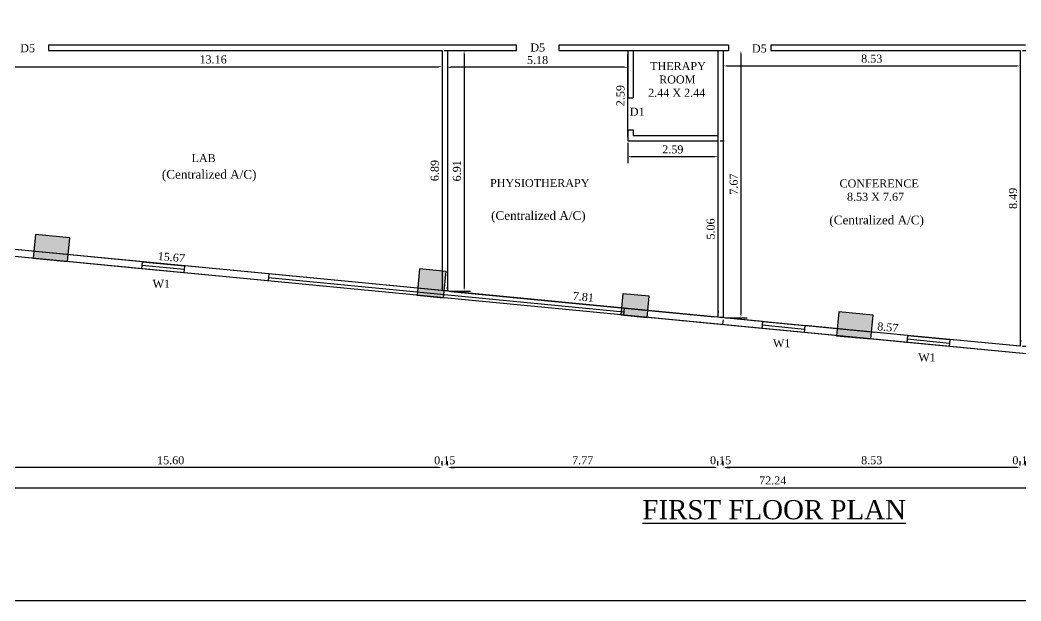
# Model space of a CAD drawing. Header units: metres. Extents: x 2754 to 3501, y 1112 to 1514.
# Drawn here: x 3122.34 to 3151.1, y 1375.32 to 1392 of the extents above; entities that cross this region are included whole.
import ezdxf
from ezdxf.enums import TextEntityAlignment as Align

# ---------------------------------------------------------------- set-up
doc = ezdxf.new("R2010")
doc.units = ezdxf.units.M
doc.linetypes.add('ACAD_ISO10W100', pattern=[18, 12, -3, 0, -3])
for name, color, linetype in [('AR -DOOR', 2, 'Continuous'), ('AR-COLHATCH', 2, 'Continuous'), ('AR-COLUMN', 2, 'Continuous'), ('AR-GRID', 2, 'ACAD_ISO10W100'), ('AR-THIN', 8, 'Continuous'), ('AR-WALL', 7, 'Continuous'), ('BLK_1_FLR_1_BLT_UP_AREA', 12, 'Continuous')]:
    doc.layers.add(name, color=color, linetype=linetype)
doc.styles.add('ANAND', font='times.ttf')
doc.dimstyles.new('V1', dxfattribs={"dimtxt": 0.23, "dimasz": 0.1, "dimexe": 0.18, "dimexo": 0.0625, "dimgap": 0.09, "dimtad": 1, "dimzin": 0, "dimdsep": 46, "dimtxsty": 'ANAND', "dimcen": 0.09, "dimadec": 0, "dimazin": 0, "dimtfac": 1, "dimtix": 1, "dimtofl": 0, "dimtmove": 2, "dimatfit": 0, "dimfxl": 0, "dimtolj": 1, "dimtzin": 0, "dimarcsym": 0})

# ---------------------------------------------------------------- blocks, each defined once
blk = doc.blocks.new('Ground Floor')
at = {"layer": 'AR-COLHATCH'}
h = blk.add_hatch(color=256, dxfattribs=at)
h.dxf.hatch_style = 1
h.paths.add_polyline_path([(588.1, -29.5), (626.9, -33.2), (624.4, -60.1), (585.5, -56.3)])
h = blk.add_hatch(color=256, dxfattribs=at)
h.dxf.hatch_style = 1
h.paths.add_polyline_path([(1022.6, -68.3), (1052.5, -71.1), (1049.6, -101), (1019.8, -98.1)])
h = blk.add_hatch(color=256, dxfattribs=at)
h.dxf.hatch_style = 1
h.paths.add_polyline_path([(1252.3, -96.4), (1282.2, -99.3), (1279.9, -123.2), (1250, -120.3)])
h = blk.add_hatch(color=256, dxfattribs=at)
h.dxf.hatch_style = 1
h.paths.add_polyline_path([(1496.7, -116.9), (1535.5, -120.6), (1532.9, -147.5), (1494.1, -143.8)])
at = {"layer": 'AR-COLUMN'}
for points in [[(626.9, -33.2), (588.1, -29.5), (585.5, -56.3), (624.4, -60.1)], [(1052.5, -71.1), (1022.6, -68.3), (1019.8, -98.1), (1049.6, -101)], [(1282.2, -99.3), (1252.3, -96.4), (1250, -120.3), (1279.9, -123.2)], [(1535.5, -120.6), (1496.7, -116.9), (1494.1, -143.8), (1532.9, -147.5)]]:
    blk.add_lwpolyline(points, close=True, dxfattribs=at)
blk = doc.blocks.new('*D571')
at = {"color": 0, "lineweight": -2}
for p, q in [((3121.31, 1391.062), (3121.31, 1390.48)), ((3134.468, 1391.062), (3134.468, 1390.48)), ((3121.41, 1390.66), (3134.368, 1390.66))]:
    blk.add_line(p, q, dxfattribs=at)
at = {"color": 0}
for points in [[(3121.41, 1390.676), (3121.41, 1390.643), (3121.31, 1390.66)], [(3134.368, 1390.676), (3134.368, 1390.643), (3134.468, 1390.66)]]:
    blk.add_solid(points, dxfattribs=at)
at = {"layer": 'Defpoints', "color": 0}
for p in [(3121.31, 1391.124), (3134.468, 1391.124), (3134.468, 1390.66)]:
    blk.add_point(p, dxfattribs=at)
at = {"color": 0, "insert": (3127.889, 1390.867), "char_height": 0.23, "attachment_point": 5, "style": 'ANAND'}
blk.add_mtext('\\A1;13.16', dxfattribs=at)
blk = doc.blocks.new('*D572')
at = {"color": 0, "lineweight": -2}
for p, q in [((3134.468, 1391.024), (3134.468, 1384.333)), ((3134.53, 1391.124), (3134.648, 1391.124)), ((3134.53, 1384.233), (3134.648, 1384.233))]:
    blk.add_line(p, q, dxfattribs=at)
at = {"color": 0}
for points in [[(3134.451, 1391.024), (3134.484, 1391.024), (3134.468, 1391.124)], [(3134.451, 1384.333), (3134.484, 1384.333), (3134.468, 1384.233)]]:
    blk.add_solid(points, dxfattribs=at)
at = {"layer": 'Defpoints', "color": 0}
for p in [(3134.468, 1391.124), (3134.468, 1384.233), (3134.468, 1384.233)]:
    blk.add_point(p, dxfattribs=at)
at = {"color": 0, "insert": (3134.26, 1387.679), "char_height": 0.23, "attachment_point": 5, "rotation": 90, "style": 'ANAND'}
blk.add_mtext('\\A1;6.89', dxfattribs=at)
blk = doc.blocks.new('*D573')
at = {"color": 0, "lineweight": -2}
for p, q in [((3118.878, 1385.796), (3118.889, 1385.913)), ((3134.368, 1384.243), (3118.971, 1385.725)), ((3134.474, 1384.296), (3134.485, 1384.413))]:
    blk.add_line(p, q, dxfattribs=at)
at = {"color": 0}
for points in [[(3118.973, 1385.741), (3118.97, 1385.708), (3118.872, 1385.734)], [(3134.37, 1384.26), (3134.366, 1384.226), (3134.468, 1384.233)]]:
    blk.add_solid(points, dxfattribs=at)
at = {"layer": 'Defpoints', "color": 0}
for p in [(3118.872, 1385.734), (3118.872, 1385.734), (3134.468, 1384.233)]:
    blk.add_point(p, dxfattribs=at)
at = {"color": 0, "insert": (3126.69, 1385.19), "char_height": 0.23, "attachment_point": 5, "rotation": 354.503, "style": 'ANAND'}
blk.add_mtext('\\A1;15.67', dxfattribs=at)
blk = doc.blocks.new('*D576')
at = {"color": 0, "lineweight": -2}
for p, q in [((3134.626, 1384.281), (3134.637, 1384.398)), ((3134.719, 1384.209), (3142.293, 1383.48)), ((3142.398, 1383.533), (3142.41, 1383.65))]:
    blk.add_line(p, q, dxfattribs=at)
at = {"color": 0}
for points in [[(3134.721, 1384.226), (3134.718, 1384.193), (3134.62, 1384.219)], [(3142.294, 1383.497), (3142.291, 1383.464), (3142.392, 1383.471)]]:
    blk.add_solid(points, dxfattribs=at)
at = {"layer": 'Defpoints', "color": 0}
for p in [(3134.62, 1384.219), (3142.392, 1383.471), (3142.392, 1383.471)]:
    blk.add_point(p, dxfattribs=at)
at = {"color": 0, "insert": (3138.526, 1384.051), "char_height": 0.23, "attachment_point": 5, "rotation": 354.503, "style": 'ANAND'}
blk.add_mtext('\\A1;7.81', dxfattribs=at)
blk = doc.blocks.new('*D577')
at = {"color": 0, "lineweight": -2}
for p, q in [((3142.392, 1388.434), (3142.392, 1383.571)), ((3142.455, 1388.534), (3142.572, 1388.534)), ((3142.455, 1383.471), (3142.572, 1383.471))]:
    blk.add_line(p, q, dxfattribs=at)
at = {"color": 0}
for points in [[(3142.376, 1388.434), (3142.409, 1388.434), (3142.392, 1388.534)], [(3142.376, 1383.571), (3142.409, 1383.571), (3142.392, 1383.471)]]:
    blk.add_solid(points, dxfattribs=at)
at = {"layer": 'Defpoints', "color": 0}
for p in [(3142.392, 1388.534), (3142.392, 1383.471), (3142.392, 1383.471)]:
    blk.add_point(p, dxfattribs=at)
at = {"color": 0, "insert": (3142.185, 1386.002), "char_height": 0.23, "attachment_point": 5, "rotation": 90, "style": 'ANAND'}
blk.add_mtext('\\A1;5.06', dxfattribs=at)
blk = doc.blocks.new('*D578')
at = {"color": 0, "lineweight": -2}
for p, q in [((3139.802, 1388.471), (3139.802, 1387.896)), ((3142.392, 1388.471), (3142.392, 1387.896)), ((3142.292, 1388.076), (3139.902, 1388.076))]:
    blk.add_line(p, q, dxfattribs=at)
at = {"color": 0}
for points in [[(3139.902, 1388.093), (3139.902, 1388.06), (3139.802, 1388.076)], [(3142.292, 1388.093), (3142.292, 1388.06), (3142.392, 1388.076)]]:
    blk.add_solid(points, dxfattribs=at)
at = {"layer": 'Defpoints', "color": 0}
for p in [(3139.802, 1388.534), (3142.392, 1388.534), (3139.802, 1388.076)]:
    blk.add_point(p, dxfattribs=at)
at = {"color": 0, "insert": (3141.097, 1388.284), "char_height": 0.23, "attachment_point": 5, "style": 'ANAND'}
blk.add_mtext('\\A1;2.59', dxfattribs=at)
blk = doc.blocks.new('*D579')
at = {"color": 0, "lineweight": -2}
for p, q in [((3139.802, 1388.634), (3139.802, 1391.024)), ((3139.864, 1391.124), (3139.982, 1391.124)), ((3139.864, 1388.534), (3139.982, 1388.534))]:
    blk.add_line(p, q, dxfattribs=at)
at = {"color": 0}
for points in [[(3139.785, 1391.024), (3139.818, 1391.024), (3139.802, 1391.124)], [(3139.785, 1388.634), (3139.818, 1388.634), (3139.802, 1388.534)]]:
    blk.add_solid(points, dxfattribs=at)
at = {"layer": 'Defpoints', "color": 0}
for p in [(3139.802, 1391.124), (3139.802, 1391.124), (3139.802, 1388.534)]:
    blk.add_point(p, dxfattribs=at)
at = {"color": 0, "insert": (3139.594, 1389.829), "char_height": 0.23, "attachment_point": 5, "rotation": 90, "style": 'ANAND'}
blk.add_mtext('\\A1;2.59', dxfattribs=at)
blk = doc.blocks.new('*D580')
at = {"color": 0, "lineweight": -2}
for p, q in [((3134.62, 1391.062), (3134.62, 1390.463)), ((3139.802, 1391.062), (3139.802, 1390.463)), ((3139.702, 1390.643), (3134.72, 1390.643))]:
    blk.add_line(p, q, dxfattribs=at)
at = {"color": 0}
for points in [[(3134.72, 1390.659), (3134.72, 1390.626), (3134.62, 1390.643)], [(3139.702, 1390.659), (3139.702, 1390.626), (3139.802, 1390.643)]]:
    blk.add_solid(points, dxfattribs=at)
at = {"layer": 'Defpoints', "color": 0}
for p in [(3134.62, 1391.124), (3139.802, 1391.124), (3134.62, 1390.643)]:
    blk.add_point(p, dxfattribs=at)
at = {"color": 0, "insert": (3137.211, 1390.85), "char_height": 0.23, "attachment_point": 5, "style": 'ANAND'}
blk.add_mtext('\\A1;5.18', dxfattribs=at)
blk = doc.blocks.new('*D581')
at = {"color": 0, "lineweight": -2}
for p, q in [((3134.682, 1391.124), (3135.282, 1391.124)), ((3135.102, 1391.024), (3135.102, 1384.319)), ((3134.682, 1384.219), (3135.282, 1384.219))]:
    blk.add_line(p, q, dxfattribs=at)
at = {"color": 0}
for points in [[(3135.085, 1391.024), (3135.119, 1391.024), (3135.102, 1391.124)], [(3135.085, 1384.319), (3135.119, 1384.319), (3135.102, 1384.219)]]:
    blk.add_solid(points, dxfattribs=at)
at = {"layer": 'Defpoints', "color": 0}
for p in [(3134.62, 1391.124), (3134.62, 1384.219), (3135.102, 1384.219)]:
    blk.add_point(p, dxfattribs=at)
at = {"color": 0, "insert": (3134.895, 1387.672), "char_height": 0.23, "attachment_point": 5, "rotation": 90, "style": 'ANAND'}
blk.add_mtext('\\A1;6.91', dxfattribs=at)
blk = doc.blocks.new('*D582')
at = {"color": 0, "lineweight": -2}
for p, q in [((3142.545, 1391.062), (3142.545, 1390.503)), ((3151.079, 1391.062), (3151.079, 1390.503)), ((3142.645, 1390.683), (3150.979, 1390.683))]:
    blk.add_line(p, q, dxfattribs=at)
at = {"color": 0}
for points in [[(3142.645, 1390.699), (3142.645, 1390.666), (3142.545, 1390.683)], [(3150.979, 1390.699), (3150.979, 1390.666), (3151.079, 1390.683)]]:
    blk.add_solid(points, dxfattribs=at)
at = {"layer": 'Defpoints', "color": 0}
for p in [(3142.545, 1391.124), (3151.079, 1391.124), (3151.079, 1390.683)]:
    blk.add_point(p, dxfattribs=at)
at = {"color": 0, "insert": (3146.812, 1390.89), "char_height": 0.23, "attachment_point": 5, "style": 'ANAND'}
blk.add_mtext('\\A1;8.53', dxfattribs=at)
blk = doc.blocks.new('*D583')
at = {"color": 0, "lineweight": -2}
for p, q in [((3151.079, 1391.024), (3151.079, 1382.735)), ((3151.142, 1391.124), (3151.259, 1391.124)), ((3151.142, 1382.635), (3151.259, 1382.635))]:
    blk.add_line(p, q, dxfattribs=at)
at = {"color": 0}
for points in [[(3151.062, 1391.024), (3151.096, 1391.024), (3151.079, 1391.124)], [(3151.062, 1382.735), (3151.096, 1382.735), (3151.079, 1382.635)]]:
    blk.add_solid(points, dxfattribs=at)
at = {"layer": 'Defpoints', "color": 0}
for p in [(3151.079, 1391.124), (3151.079, 1382.635), (3151.079, 1382.635)]:
    blk.add_point(p, dxfattribs=at)
at = {"color": 0, "insert": (3150.872, 1386.88), "char_height": 0.23, "attachment_point": 5, "rotation": 90, "style": 'ANAND'}
blk.add_mtext('\\A1;8.49', dxfattribs=at)
blk = doc.blocks.new('*D584')
at = {"color": 0, "lineweight": -2}
for p, q in [((3142.539, 1383.394), (3142.527, 1383.277)), ((3142.644, 1383.447), (3146.889, 1383.038)), ((3150.98, 1382.644), (3147.625, 1382.967)), ((3151.085, 1382.697), (3151.096, 1382.814))]:
    blk.add_line(p, q, dxfattribs=at)
at = {"color": 0}
for points in [[(3142.646, 1383.463), (3142.643, 1383.43), (3142.545, 1383.456)], [(3150.981, 1382.661), (3150.978, 1382.628), (3151.079, 1382.635)]]:
    blk.add_solid(points, dxfattribs=at)
at = {"layer": 'Defpoints', "color": 0}
for p in [(3142.545, 1383.456), (3151.079, 1382.635), (3151.079, 1382.635)]:
    blk.add_point(p, dxfattribs=at)
at = {"color": 0, "insert": (3147.274, 1383.181), "char_height": 0.23, "attachment_point": 5, "rotation": 354.503, "style": 'ANAND'}
blk.add_mtext('\\A1;8.57', dxfattribs=at)
blk = doc.blocks.new('*D585')
at = {"color": 0, "lineweight": -2}
for p, q in [((3143.054, 1391.024), (3143.054, 1383.556)), ((3142.607, 1383.456), (3143.234, 1383.456))]:
    blk.add_line(p, q, dxfattribs=at)
at = {"color": 0}
for points in [[(3143.037, 1391.024), (3143.071, 1391.024), (3143.054, 1391.124)], [(3143.037, 1383.556), (3143.071, 1383.556), (3143.054, 1383.456)]]:
    blk.add_solid(points, dxfattribs=at)
at = {"layer": 'Defpoints', "color": 0}
for p in [(3142.545, 1391.124), (3142.545, 1383.456), (3143.054, 1383.456)]:
    blk.add_point(p, dxfattribs=at)
at = {"color": 0, "insert": (3142.847, 1387.29), "char_height": 0.23, "attachment_point": 5, "rotation": 90, "style": 'ANAND'}
blk.add_mtext('\\A1;7.67', dxfattribs=at)
blk = doc.blocks.new('*D560')
at = {"color": 0, "lineweight": -2}
for p, q in [((3151.079, 1379.217), (3151.079, 1379.334)), ((3151.232, 1379.217), (3151.232, 1379.334)), ((3150.979, 1379.154), (3150.879, 1379.154)), ((3151.332, 1379.154), (3151.432, 1379.154))]:
    blk.add_line(p, q, dxfattribs=at)
at = {"color": 0}
for points in [[(3150.979, 1379.171), (3150.979, 1379.138), (3151.079, 1379.154)], [(3151.332, 1379.171), (3151.332, 1379.138), (3151.232, 1379.154)]]:
    blk.add_solid(points, dxfattribs=at)
at = {"layer": 'Defpoints', "color": 0}
for p in [(3151.079, 1379.154), (3151.079, 1379.154), (3151.232, 1379.154)]:
    blk.add_point(p, dxfattribs=at)
at = {"color": 0, "insert": (3151.155, 1379.362), "char_height": 0.23, "attachment_point": 5, "style": 'ANAND'}
blk.add_mtext('\\A1;0.15', dxfattribs=at)
blk = doc.blocks.new('*D561')
at = {"color": 0, "lineweight": -2}
for p, q in [((3142.545, 1379.217), (3142.545, 1379.334)), ((3151.079, 1379.217), (3151.079, 1379.334)), ((3150.979, 1379.154), (3142.645, 1379.154))]:
    blk.add_line(p, q, dxfattribs=at)
at = {"color": 0}
for points in [[(3142.645, 1379.171), (3142.645, 1379.138), (3142.545, 1379.154)], [(3150.979, 1379.171), (3150.979, 1379.138), (3151.079, 1379.154)]]:
    blk.add_solid(points, dxfattribs=at)
at = {"layer": 'Defpoints', "color": 0}
for p in [(3142.545, 1379.154), (3142.545, 1379.154), (3151.079, 1379.154)]:
    blk.add_point(p, dxfattribs=at)
at = {"color": 0, "insert": (3146.812, 1379.362), "char_height": 0.23, "attachment_point": 5, "style": 'ANAND'}
blk.add_mtext('\\A1;8.53', dxfattribs=at)
blk = doc.blocks.new('*D562')
at = {"color": 0, "lineweight": -2}
for p, q in [((3142.392, 1379.217), (3142.392, 1379.334)), ((3142.545, 1379.217), (3142.545, 1379.334)), ((3142.292, 1379.154), (3142.192, 1379.154)), ((3142.645, 1379.154), (3142.745, 1379.154))]:
    blk.add_line(p, q, dxfattribs=at)
at = {"color": 0}
for points in [[(3142.292, 1379.171), (3142.292, 1379.138), (3142.392, 1379.154)], [(3142.645, 1379.171), (3142.645, 1379.138), (3142.545, 1379.154)]]:
    blk.add_solid(points, dxfattribs=at)
at = {"layer": 'Defpoints', "color": 0}
for p in [(3142.392, 1379.154), (3142.392, 1379.154), (3142.545, 1379.154)]:
    blk.add_point(p, dxfattribs=at)
at = {"color": 0, "insert": (3142.469, 1379.362), "char_height": 0.23, "attachment_point": 5, "style": 'ANAND'}
blk.add_mtext('\\A1;0.15', dxfattribs=at)
blk = doc.blocks.new('*D563')
at = {"color": 0, "lineweight": -2}
for p, q in [((3134.62, 1379.217), (3134.62, 1379.334)), ((3142.392, 1379.217), (3142.392, 1379.334)), ((3142.292, 1379.154), (3134.72, 1379.154))]:
    blk.add_line(p, q, dxfattribs=at)
at = {"color": 0}
for points in [[(3134.72, 1379.171), (3134.72, 1379.138), (3134.62, 1379.154)], [(3142.292, 1379.171), (3142.292, 1379.138), (3142.392, 1379.154)]]:
    blk.add_solid(points, dxfattribs=at)
at = {"layer": 'Defpoints', "color": 0}
for p in [(3134.62, 1379.154), (3134.62, 1379.154), (3142.392, 1379.154)]:
    blk.add_point(p, dxfattribs=at)
at = {"color": 0, "insert": (3138.506, 1379.362), "char_height": 0.23, "attachment_point": 5, "style": 'ANAND'}
blk.add_mtext('\\A1;7.77', dxfattribs=at)
blk = doc.blocks.new('*D564')
at = {"color": 0, "lineweight": -2}
for p, q in [((3134.468, 1379.217), (3134.468, 1379.334)), ((3134.62, 1379.217), (3134.62, 1379.334)), ((3134.368, 1379.154), (3134.268, 1379.154)), ((3134.72, 1379.154), (3134.82, 1379.154))]:
    blk.add_line(p, q, dxfattribs=at)
at = {"color": 0}
for points in [[(3134.368, 1379.171), (3134.368, 1379.138), (3134.468, 1379.154)], [(3134.72, 1379.171), (3134.72, 1379.138), (3134.62, 1379.154)]]:
    blk.add_solid(points, dxfattribs=at)
at = {"layer": 'Defpoints', "color": 0}
for p in [(3134.468, 1379.154), (3134.468, 1379.154), (3134.62, 1379.154)]:
    blk.add_point(p, dxfattribs=at)
at = {"color": 0, "insert": (3134.544, 1379.362), "char_height": 0.23, "attachment_point": 5, "style": 'ANAND'}
blk.add_mtext('\\A1;0.15', dxfattribs=at)
blk = doc.blocks.new('*D565')
at = {"color": 0, "lineweight": -2}
for p, q in [((3118.872, 1379.217), (3118.872, 1379.334)), ((3134.468, 1379.217), (3134.468, 1379.334)), ((3134.368, 1379.154), (3118.972, 1379.154))]:
    blk.add_line(p, q, dxfattribs=at)
at = {"color": 0}
for points in [[(3118.972, 1379.171), (3118.972, 1379.138), (3118.872, 1379.154)], [(3134.368, 1379.171), (3134.368, 1379.138), (3134.468, 1379.154)]]:
    blk.add_solid(points, dxfattribs=at)
at = {"layer": 'Defpoints', "color": 0}
for p in [(3118.872, 1379.154), (3118.872, 1379.154), (3134.468, 1379.154)]:
    blk.add_point(p, dxfattribs=at)
at = {"color": 0, "insert": (3126.67, 1379.362), "char_height": 0.23, "attachment_point": 5, "style": 'ANAND'}
blk.add_mtext('\\A1;15.60', dxfattribs=at)
blk = doc.blocks.new('*D569')
at = {"color": 0, "lineweight": -2}
for p, q in [((3107.848, 1378.782), (3107.848, 1378.393)), ((3180.086, 1378.782), (3180.086, 1378.393)), ((3107.948, 1378.573), (3179.986, 1378.573))]:
    blk.add_line(p, q, dxfattribs=at)
at = {"color": 0}
for points in [[(3107.948, 1378.59), (3107.948, 1378.557), (3107.848, 1378.573)], [(3179.986, 1378.59), (3179.986, 1378.557), (3180.086, 1378.573)]]:
    blk.add_solid(points, dxfattribs=at)
at = {"layer": 'Defpoints', "color": 0}
for p in [(3107.848, 1378.844), (3180.086, 1378.844), (3180.086, 1378.573)]:
    blk.add_point(p, dxfattribs=at)
at = {"color": 0, "insert": (3143.967, 1378.781), "char_height": 0.23, "attachment_point": 5, "style": 'ANAND'}
blk.add_mtext('\\A1;72.24', dxfattribs=at)

msp = doc.modelspace()

# ---------------------------------------------------------------- linework, layer by layer
at = {"color": 7, "elevation": 0}
msp.add_lwpolyline([(3102.4077, 1442.32783), (3185.43919, 1442.32783), (3185.43919, 1375.32406), (3102.4077, 1375.32406)], close=True, dxfattribs=at)
at = {"layer": 'AR -DOOR'}
for p, q in [((3125.84037, 1384.96159, 0), (3127.05396, 1384.84479, 0)), ((3143.66159, 1383.24653, 0), (3144.87518, 1383.12974, 0)), ((3147.83332, 1382.84506, 0), (3149.04691, 1382.72827, 0))]:
    msp.add_line(p, q, dxfattribs=at)
at = {"layer": 'AR-THIN'}
for p, q in [((3125.8501, 1385.06272, 0), (3127.0637, 1384.94593, 0)), ((3127.04423, 1384.74366, 0), (3125.83064, 1384.86045, 0)), ((3139.70186, 1383.72967, 0), (3129.49088, 1384.71234, 0)), ((3129.48115, 1384.61121, 0), (3139.69213, 1383.62854, 0)), ((3143.67132, 1383.34767, 0), (3144.88492, 1383.23087, 0)), ((3144.86545, 1383.02861, 0), (3143.65186, 1383.1454, 0)), ((3147.84305, 1382.94619, 0), (3149.05664, 1382.8294, 0)), ((3149.03718, 1382.62713, 0), (3147.82358, 1382.74393, 0))]:
    msp.add_line(p, q, dxfattribs=at)
at = {"layer": 'AR-WALL'}
for p, q in [((3136.60114, 1391.27671, 0), (3123.16454, 1391.27671, 0)), ((3123.16454, 1391.27671, 0), (3123.16454, 1391.12431, 0)), ((3142.69714, 1391.27671, 0), (3137.82034, 1391.27671, 0)), ((3137.82034, 1391.27671, 0), (3137.82034, 1391.12431, 0)), ((3142.69714, 1391.27671, 0), (3142.69714, 1391.12431, 0)), ((3151.23154, 1391.27671, 0), (3143.91634, 1391.27671, 0)), ((3143.91634, 1391.27671, 0), (3143.91634, 1391.12431, 0)), ((3123.16454, 1391.12431, 0), (3134.46754, 1391.12431, 0)), ((3134.46754, 1391.12431, 0), (3134.46754, 1384.23341, 0)), ((3134.61994, 1391.12431, 0), (3134.61994, 1384.21874, 0)), ((3134.61994, 1391.12431, 0), (3136.60114, 1391.12431, 0)), ((3137.82034, 1391.12431, 0), (3142.69714, 1391.12431, 0)), ((3139.80154, 1391.12431, 0), (3139.80154, 1389.76737, 0)), ((3139.95394, 1391.12431, 0), (3139.95394, 1389.76737, 0)), ((3142.39234, 1391.12431, 0), (3142.39234, 1383.47075, 0)), ((3142.54474, 1391.12431, 0), (3142.54474, 1383.45608, 0)), ((3143.91634, 1391.12431, 0), (3151.07914, 1391.12431, 0)), ((3151.07914, 1391.12431, 0), (3151.07914, 1382.63476, 0)), ((3139.80154, 1389.76737, 0), (3139.95394, 1389.76737, 0)), ((3139.80154, 1388.85297, 0), (3139.80154, 1388.53351, 0)), ((3139.80154, 1388.85297, 0), (3139.95394, 1388.85297, 0)), ((3139.95394, 1388.85297, 0), (3139.95394, 1388.68591, 0)), ((3139.95394, 1388.68591, 0), (3142.39234, 1388.68591, 0)), ((3139.80154, 1388.53351, 0), (3142.39234, 1388.53351, 0)), ((3125.83064, 1384.86045, 0), (3121.43136, 1385.28383, 0)), ((3125.8501, 1385.06272, 0), (3121.45083, 1385.48609, 0)), ((3125.8501, 1385.06272, 0), (3125.83064, 1384.86045, 0)), ((3127.0637, 1384.94593, 0), (3127.04423, 1384.74366, 0)), ((3129.49088, 1384.71234, 0), (3127.0637, 1384.94593, 0)), ((3129.47142, 1384.51008, 0), (3127.04423, 1384.74366, 0)), ((3129.49088, 1384.71234, 0), (3129.47142, 1384.51008, 0)), ((3134.61994, 1384.21874, 0), (3134.46754, 1384.23341, 0)), ((3139.70186, 1383.72967, 0), (3139.6824, 1383.52741, 0)), ((3143.65186, 1383.1454, 0), (3139.6824, 1383.52741, 0)), ((3143.67132, 1383.34767, 0), (3139.70186, 1383.72967, 0)), ((3142.84954, 1383.22068, 0), (3142.84954, 1383.21949, 0)), ((3143.00194, 1383.20602, 0), (3143.00194, 1383.20482, 0)), ((3143.67132, 1383.34767, 0), (3143.65186, 1383.1454, 0)), ((3144.88492, 1383.23087, 0), (3144.86545, 1383.02861, 0)), ((3147.84305, 1382.94619, 0), (3144.88492, 1383.23087, 0)), ((3147.82358, 1382.74393, 0), (3144.86545, 1383.02861, 0)), ((3147.84305, 1382.94619, 0), (3147.82358, 1382.74393, 0)), ((3149.05664, 1382.8294, 0), (3149.03718, 1382.62713, 0)), ((3151.35059, 1382.4045, 0), (3149.03718, 1382.62713, 0)), ((3151.07914, 1382.63476, 0), (3149.05664, 1382.8294, 0))]:
    msp.add_line(p, q, dxfattribs=at)
at = {"layer": 'AR-WALL', "elevation": 0}
msp.add_lwpolyline([(3136.60114, 1391.12431), (3136.60114, 1391.27671), (3131.63814, 1391.27671)], dxfattribs=at)
at = {"layer": 'BLK_1_FLR_1_BLT_UP_AREA', "color": 12, "elevation": 0}
msp.add_lwpolyline([(3107.84834, 1404.35771), (3180.08594, 1404.35771), (3180.08594, 1379.63911), (3152.56418, 1382.28771), (3152.5786, 1382.43751), (3151.35377, 1382.43751), (3151.35059, 1382.4045), (3107.84834, 1386.59101)], close=True, dxfattribs=at)

# ---------------------------------------------------------------- block references
at = {"layer": 'AR-GRID', "xscale": 0.0254, "yscale": 0.0254, "zscale": 0.0254}
msp.add_blockref('Ground Floor', (3107.84834, 1386.59101, 0), dxfattribs=at)

# ---------------------------------------------------------------- texts
at = {"style": 'ANAND'}
for s, height, p in [('D5', 0.23, (3122.34789, 1391.07661, 0)), ('D5', 0.23, (3137.00318, 1391.09682, 0)), ('D5', 0.23, (3143.36945, 1391.07066, 0)), ('THERAPY', 0.23, (3140.44417, 1390.56432, 0)), ('ROOM', 0.23, (3140.70364, 1390.17926, 0)), ('2.44 X 2.44', 0.23, (3140.38834, 1389.79733, 0)), ('D1', 0.23, (3139.86036, 1389.25389, 0)), ('LAB', 0.23, (3127.26972, 1387.92215, 0)), ('PHYSIOTHERAPY', 0.23, (3135.84483, 1387.20723, 0)), ('%%UFIRST FLOOR PLAN', 0.55, (3140.22423, 1377.66932, 0))]:
    msp.add_text(s, height=height, dxfattribs=at).set_placement(p)
at = {"color": 7, "style": 'ANAND'}
for p in [(3126.4182, 1387.44566, 0), (3135.87643, 1386.26324, 0), (3145.59459, 1386.13431, 0)]:
    msp.add_text('(Centralized A/C)', height=0.25, dxfattribs=at).set_placement(p)
at = {"style": 'ANAND'}
for p in [(3126.40098, 1384.42608, 0), (3144.22392, 1382.72119, 0), (3148.39896, 1382.31397, 0)]:
    msp.add_text('W1', height=0.23, dxfattribs=at).set_placement(p, align=Align.MIDDLE)
at = {"insert": (3145.88674, 1387.42538, 0), "char_height": 0.23, "width": 1.9851043, "attachment_point": 1, "style": 'ANAND'}
msp.add_mtext('CONFERENCE \\P{\\W2.456096; }8.53 X 7.67', dxfattribs=at)

# ---------------------------------------------------------------- dimensions: what is measured, and where the dimension line sits
at = {"color": 7}
for p1, p2, distance, picture, middle in [((3121.31034, 1391.12431, 0), (3134.46754, 1391.12431, 0), -0.46458, '*D571', (3127.88894, 1390.86705, 0)), ((3134.46754, 1391.12431, 0), (3134.46754, 1384.23341, 0), 0, '*D572', (3134.26022, 1387.67886, 0)), ((3139.80154, 1391.12431, 0), (3134.61994, 1391.12431, 0), 0.48172, '*D580', (3137.21074, 1390.84991, 0)), ((3134.61994, 1391.12431, 0), (3134.61994, 1384.21874, 0), 0.48192, '*D581', (3134.89454, 1387.67152, 0)), ((3139.80154, 1388.53351, 0), (3139.80154, 1391.12431, 0), 0, '*D579', (3139.59422, 1389.82891, 0)), ((3142.39234, 1388.53351, 0), (3139.80154, 1388.53351, 0), 0.45729, '*D578', (3141.09694, 1388.28354, 0)), ((3142.39234, 1388.53351, 0), (3142.39234, 1383.47075, 0), 0, '*D577', (3142.18502, 1386.00213, 0)), ((3134.46754, 1384.23341, 0), (3118.87194, 1385.73427, 0), 0, '*D573', (3126.6896, 1385.19021, 0)), ((3134.61994, 1384.21874, 0), (3142.39234, 1383.47075, 0), 0, '*D576', (3138.526, 1384.05111, 0)), ((3107.84834, 1378.84405, 0), (3180.08594, 1378.84405, 0), -0.2708, '*D569', (3143.96714, 1378.78056, 0))]:
    dim = msp.add_aligned_dim(p1=p1, p2=p2, distance=distance, dimstyle='V1', dxfattribs=at)
    dim.commit()
    dim.dimension.update_dxf_attribs({"geometry": picture, "text_midpoint": middle})
dim = msp.add_linear_dim(base=(3151.07914, 1390.68275, 0), p1=(3142.54474, 1391.12431, 0), p2=(3151.07914, 1391.12431, 0), dimstyle='V1', dxfattribs=at)
dim.commit()
dim.dimension.update_dxf_attribs({"geometry": '*D582', "text_midpoint": (3146.81194, 1390.89008, 0)})
dim = msp.add_aligned_dim(p1=(3142.54474, 1391.12431, 0), p2=(3142.54474, 1383.45608, 0), distance=0.50928, dimstyle='V1', override={"dimse1": 1}, dxfattribs=at)
dim.commit()
dim.dimension.update_dxf_attribs({"geometry": '*D585', "text_midpoint": (3142.8467, 1387.2902, 0)})
for base, p1, p2, angle, picture, middle in [((3151.07914, 1382.63476, 0), (3151.07914, 1391.12431, 0), (3151.07914, 1382.63476, 0), 90, '*D583', (3150.87182, 1386.87953, 0)), ((3118.87194, 1379.15446, 0), (3134.46754, 1379.15446, 0), (3118.87194, 1379.15446, 0), 0, '*D565', (3126.66974, 1379.36178, 0)), ((3134.46754, 1379.15446, 0), (3134.61994, 1379.15446, 0), (3134.46754, 1379.15446, 0), 0, '*D564', (3134.54374, 1379.36178, 0)), ((3134.61994, 1379.15446, 0), (3142.39234, 1379.15446, 0), (3134.61994, 1379.15446, 0), 0, '*D563', (3138.50614, 1379.36178, 0)), ((3142.39234, 1379.15446, 0), (3142.54474, 1379.15446, 0), (3142.39234, 1379.15446, 0), 0, '*D562', (3142.46854, 1379.36178, 0)), ((3142.54474, 1379.15446, 0), (3151.07914, 1379.15446, 0), (3142.54474, 1379.15446, 0), 0, '*D561', (3146.81194, 1379.36178, 0)), ((3151.07914, 1379.15446, 0), (3151.23154, 1379.15446, 0), (3151.07914, 1379.15446, 0), 0, '*D560', (3151.15534, 1379.36178, 0))]:
    dim = msp.add_linear_dim(base=base, p1=p1, p2=p2, angle=angle, dimstyle='V1', dxfattribs=at)
    dim.commit()
    dim.dimension.update_dxf_attribs({"geometry": picture, "text_midpoint": middle})
dim = msp.add_linear_dim(base=(3151.07914, 1382.63476, 0), p1=(3142.54474, 1383.45608, 0), p2=(3151.07914, 1382.63476, 0), angle=354.502976, dimstyle='V1', dxfattribs=at)
dim.commit()
dim.dimension.update_dxf_attribs({"geometry": '*D584', "text_midpoint": (3147.27427, 1383.18135, 0), "dimtype": 161})

doc.saveas('drawing.dxf')
